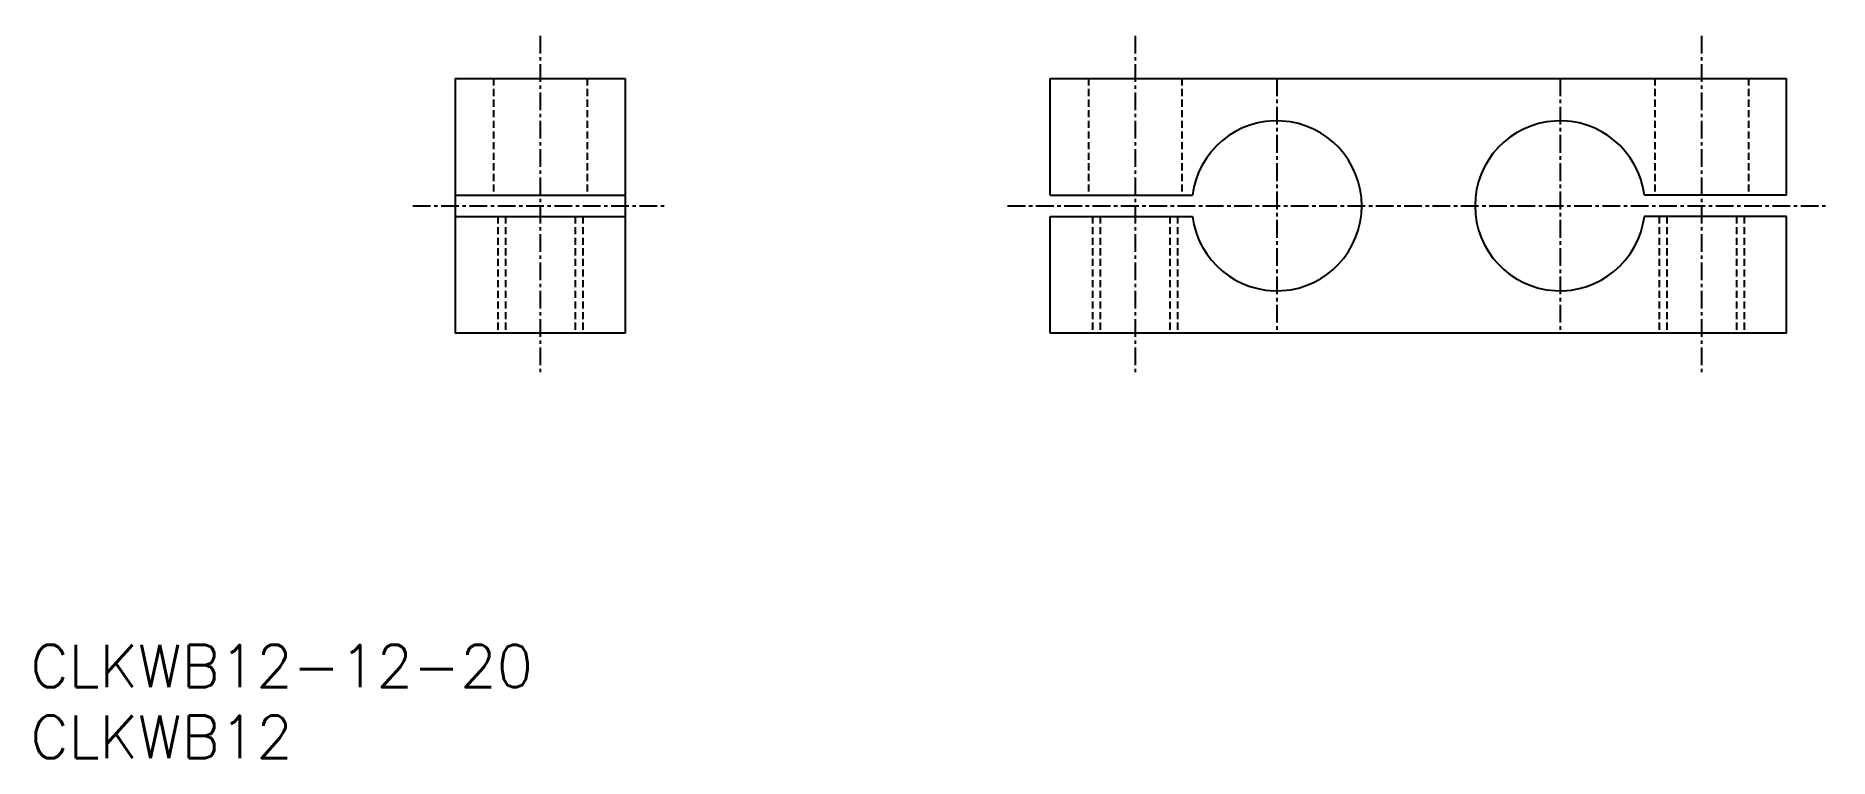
# Model space of a CAD drawing. Extents: x 0 to 127, y 0 to 51.
import ezdxf

# ---------------------------------------------------------------- set-up
doc = ezdxf.new("R2010")
doc.units = 0
doc.linetypes.add('CENTER', pattern=[2, 1.25, -0.25, 0.25, -0.25])
doc.linetypes.add('DASHED', pattern=[0.75, 0.5, -0.25])
doc.layers.get('0').update_dxf_attribs({"linetype": 'CONTINUOUS'})
doc.layers.add('CENTER', color=1, linetype='CENTER')
doc.styles.get("Standard").update_dxf_attribs({"font": 'txt.shx'})

# ---------------------------------------------------------------- blocks, each defined once
blk = doc.blocks.new('*U13')
at = {"color": 7, "linetype": 'CONTINUOUS'}
blk.add_text('CLKWB12', height=3, dxfattribs=at).set_placement((0, 0))
blk = doc.blocks.new('*U14')
at = {"color": 7, "linetype": 'CONTINUOUS'}
blk.add_text('CLKWB12-12-20', height=3, dxfattribs=at).set_placement((0, 5))

msp = doc.modelspace()

# ---------------------------------------------------------------- linework, layer by layer
at = {"color": 7, "linetype": 'CONTINUOUS'}
for p, q in [((30, 48), (30, 30)), ((30, 48), (42, 48)), ((42, 48), (42, 30)), ((72, 48), (124, 48)), ((30, 39.75), (42, 39.75)), ((72, 39.75), (82.05, 39.75)), ((124, 39.75), (113.95, 39.75)), ((30, 38.25), (42, 38.25)), ((72, 30), (72, 38.25)), ((72, 38.25), (82.05, 38.25)), ((124, 38.25), (113.95, 38.25)), ((124, 30), (124, 38.25)), ((42, 30), (30, 30)), ((124, 30), (72, 30))]:
    msp.add_line(p, q, dxfattribs=at)
at = {"color": 3, "linetype": 'DASHED'}
for p, q in [((32.7, 48), (32.7, 39.75)), ((39.3, 48), (39.3, 39.75)), ((74.7, 48), (74.7, 39.75)), ((81.3, 48), (81.3, 39.75)), ((114.7, 48), (114.7, 39.75)), ((121.3, 48), (121.3, 39.75)), ((33, 38.25), (33, 30)), ((33.54, 38.25), (33.54, 30)), ((38.46, 38.25), (38.46, 30)), ((39, 38.25), (39, 30)), ((75, 38.25), (75, 30)), ((75.54, 38.25), (75.54, 30)), ((80.46, 38.25), (80.46, 30)), ((81, 38.25), (81, 30)), ((115, 38.25), (115, 30)), ((115.54, 38.25), (115.54, 30)), ((120.46, 38.25), (120.46, 30)), ((121, 38.25), (121, 30))]:
    msp.add_line(p, q, dxfattribs=at)
at = {"color": 7, "linetype": 'CONTINUOUS'}
for points in [[(72, 39.75), (72, 48)], [(124, 39.75), (124, 48)]]:
    msp.add_lwpolyline(points, dxfattribs=at)
for centre, start, end in [((88, 39), 187.1808, 172.8192), ((108, 39), 7.1808, 352.8192)]:
    msp.add_arc(centre, 6, start, end, dxfattribs=at)
at = {"layer": 'CENTER', "color": 1, "linetype": 'CENTER'}
for p, q in [((36, 51), (36, 27)), ((78, 51), (78, 27)), ((118, 51), (118, 27)), ((88, 48), (88, 30)), ((108, 48), (108, 30)), ((27, 39), (45, 39)), ((69, 39), (127, 39))]:
    msp.add_line(p, q, dxfattribs=at)

# ---------------------------------------------------------------- block references
at = {"color": 7, "linetype": 'CONTINUOUS'}
for name in ['*U14', '*U13']:
    msp.add_blockref(name, (0, 0), dxfattribs=at)

doc.saveas('drawing.dxf')
